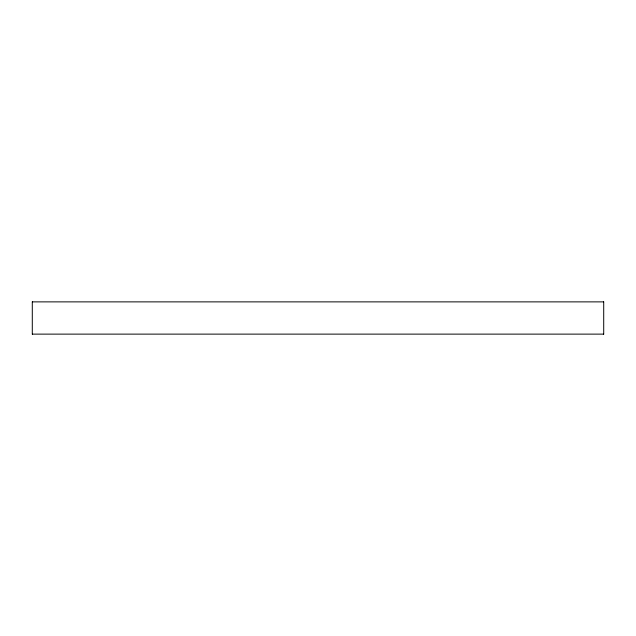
<?xml version="1.0" encoding="UTF-8"?>
<svg xmlns="http://www.w3.org/2000/svg" width="636" height="636" viewBox="0 0 636 636"><rect width="100%" height="100%" fill="white"/><g stroke="black" fill="none" stroke-linecap="round" stroke-linejoin="round"><path stroke-width="0.95" d="M32.293 301.655L32.293 334.345M603.707 334.345L603.707 301.655M32.508 301.877L603.492 301.877M603.492 334.123L32.508 334.123"/></g></svg>
